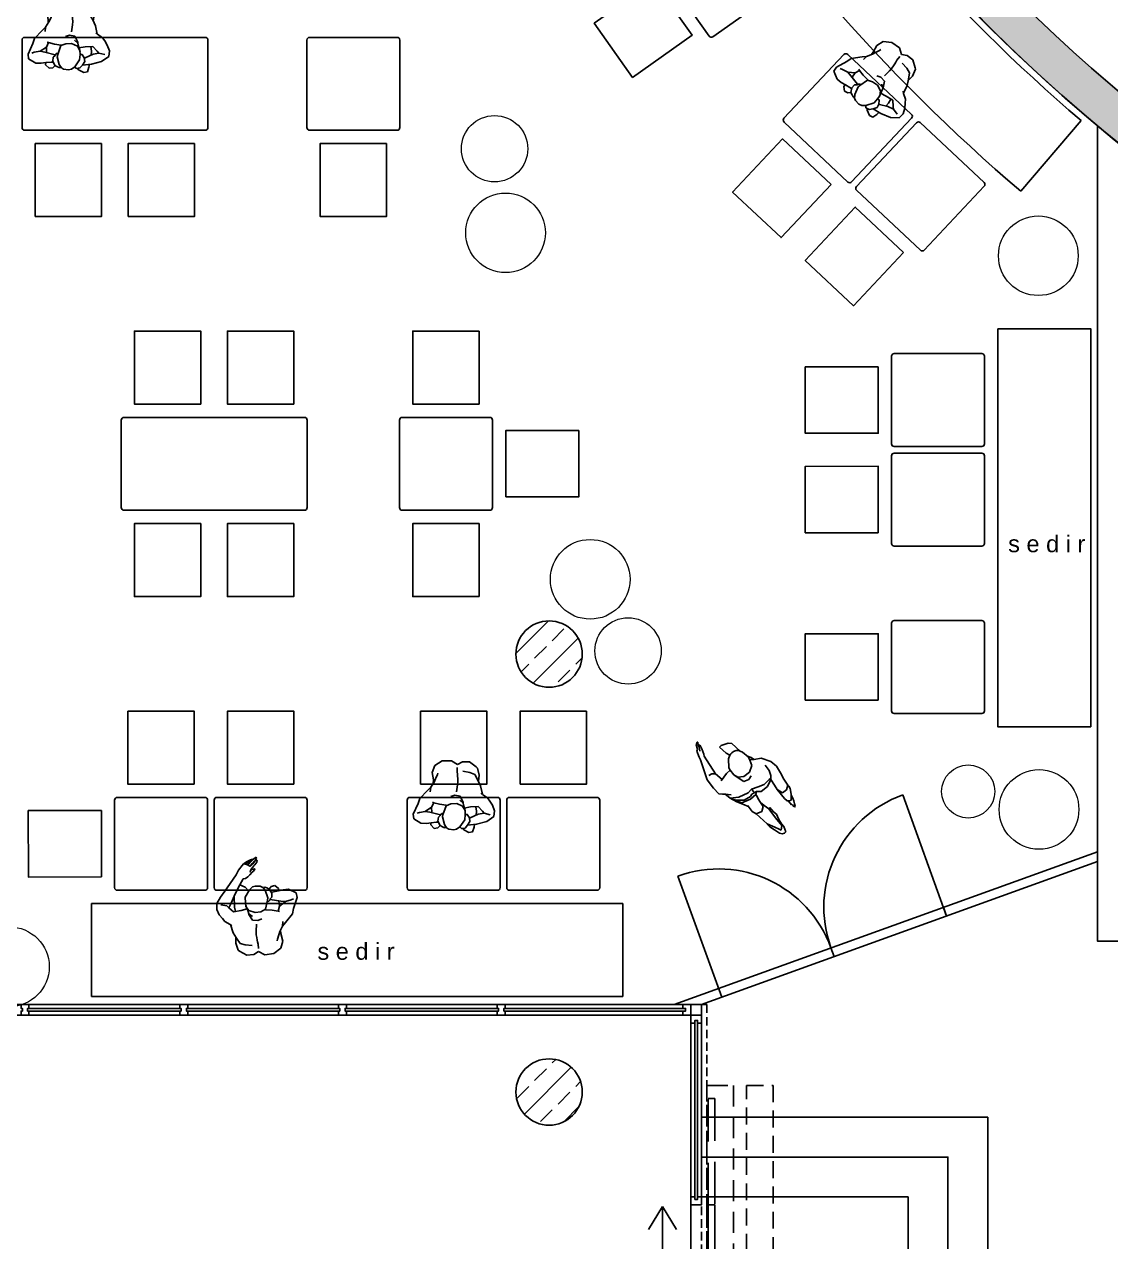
# Model space of a CAD drawing. Header units: millimetres. Extents: x 45 to 25350, y 77 to 5059.
# Drawn here: x 22650 to 23468, y 2396 to 3314 of the extents above; entities that cross this region are included whole.
import ezdxf

# ---------------------------------------------------------------- set-up
doc = ezdxf.new("R2010")
doc.units = ezdxf.units.MM
doc.header["$LTSCALE"] = 5
doc.linetypes.add('DASHED', pattern=[19.05, 12.7, -6.35])
doc.linetypes.add('DASHED2', pattern=[9.525, 6.35, -3.175])
doc.layers.add('_BK_PEYZAJ_AVM', color=7, linetype='Continuous', lineweight=5, true_color=0x1d5e12)
for name, color, linetype in [('a_door_d', 1, 'DASHED2'), ('a_glazing', 150, 'Continuous'), ('a_hatch_p8', 8, 'Continuous'), ('a_p1', 1, 'Continuous'), ('a_p1_d', 1, 'DASHED2'), ('a_p2', 2, 'Continuous'), ('a_p3_d', 3, 'DASHED2'), ('a_p4', 4, 'Continuous'), ('a_p5', 5, 'Continuous'), ('a_p8', 8, 'Continuous'), ('m_equipment', 1, 'DASHED2'), ('str_SNL_hatch', 1, 'Continuous'), ('str_SNL_wall_sheer', 5, 'Continuous'), ('TEFRIS', 12, 'Continuous')]:
    doc.layers.add(name, color=color, linetype=linetype)
doc.layers.add('yazı', color=30, linetype='Continuous', lineweight=9)
doc.styles.add('25', font='arial.ttf', dxfattribs={"height": 25})

# ---------------------------------------------------------------- blocks, each defined once
blk = doc.blocks.new('A$C02EF1839')
for points in [[(6, 3), (6, 0), (0, 0), (0, 3), (1, 3), (1, 5), (0, 5), (0, 8), (6, 8), (6, 5)], [(6, 5), (5, 5), (5, 3), (6, 3)]]:
    blk.add_lwpolyline(points)
blk = doc.blocks.new('A$C2B115F83')
blk.add_lwpolyline([(0, 8), (0, 0), (6, 0), (6, 3), (4, 3), (4, 5), (6, 5), (6, 8)], close=True)
blk = doc.blocks.new('A$C1C56115A')
at = {"layer": 'a_door_d', "ltscale": 0.5}
blk.add_lwpolyline([(-7.5, 170), (12.5, 170), (12.5, -170), (-7.5, -170)], close=True, dxfattribs=at)
at = {"layer": 'a_door_d'}
for points in [[(-6.5, 80), (-6.5, 160), (-1.5, 160), (-1.5, 80)], [(-6.5, -80), (-6.5, -160), (-1.5, -160), (-1.5, -80)]]:
    blk.add_lwpolyline(points, close=True, dxfattribs=at)
at = {"layer": 'a_glazing'}
for points in [[(-40.78, 78.83), (-51.35, 61.47)], [(-40.78, 5.4), (-40.78, 78.83)], [(-40.78, 78.83), (-30.21, 61.47)], [(-40.78, -5.4), (-40.78, -78.83)], [(-40.78, -78.83), (-51.35, -61.47)], [(-40.78, -78.83), (-30.21, -61.47)]]:
    blk.add_lwpolyline(points, dxfattribs=at)
at = {"layer": 'a_p2'}
for points in [[(-6.5, 0), (-6.5, 80), (-1.5, 80), (-1.5, 0)], [(-6.5, 0), (-6.5, -80), (-1.5, -80), (-1.5, 0)]]:
    blk.add_lwpolyline(points, close=True, dxfattribs=at)
blk = doc.blocks.new('A$C47794B28')
at = {"layer": 'str_SNL_hatch'}
h = blk.add_hatch(dxfattribs=at)
h.set_pattern_fill('ANSI33', color=256, scale=100, style=0)
h.set_pattern_definition([(45, (-1153.641, -4045.18), (-17.67767, 17.67767), []), (45, (-1135.964, -4045.18), (-17.67767, 17.67767), [12.5, -6.25])])
edge = h.paths.add_edge_path()
edge.add_arc((0, 0), 25, 0, 360)
at = {"layer": 'str_SNL_wall_sheer'}
blk.add_circle((0, 0), 25, dxfattribs=at)
blk = doc.blocks.new('ADSAFDF')
for p, q in [((21250.72, -21271.44), (21244.84, -21273.65)), ((21247.31, -21273.41), (21256.11, -21270.2)), ((21251.87, -21271.84), (21249.58, -21273.94)), ((21256.11, -21270.2), (21250.72, -21271.44)), ((21256.11, -21270.2), (21251.87, -21271.84)), ((21256.11, -21270.2), (21251.9, -21275.08)), ((21261.17, -21269.76), (21256.11, -21270.2)), ((21256.11, -21270.2), (21256.11, -21270.2)), ((21257.32, -21272.41), (21261.02, -21269.79)), ((21261.02, -21269.79), (21262.34, -21268.38)), ((21262.34, -21268.38), (21264.66, -21266.77)), ((21264.66, -21266.77), (21270.38, -21267.22)), ((21270.38, -21267.22), (21278.27, -21268.63)), ((21278.27, -21268.63), (21292.07, -21276.4)), ((21279.43, -21271.97), (21278.76, -21274.43)), ((21208.12, -21279.52), (21208.21, -21278.1)), ((21211.87, -21281.41), (21208.12, -21279.52)), ((21208.21, -21278.1), (21209.1, -21276.46)), ((21209.1, -21276.46), (21210.96, -21275.72)), ((21210.96, -21275.72), (21215.46, -21274.95)), ((21213.19, -21277.78), (21211.6, -21278.1)), ((21211.6, -21278.1), (21213.58, -21281.03)), ((21214.4, -21281.81), (21211.87, -21281.41)), ((21216.44, -21276.64), (21213.19, -21277.78)), ((21213.58, -21281.03), (21220.83, -21282.23)), ((21218.22, -21282.74), (21214.4, -21281.81)), ((21215.46, -21274.95), (21219.5, -21274.25)), ((21222.66, -21274.59), (21216.44, -21276.64)), ((21219.5, -21274.25), (21222.21, -21274.4)), ((21220.83, -21282.23), (21229.2, -21283.88)), ((21233.74, -21274.44), (21222.66, -21274.59)), ((21231.71, -21278.77), (21233.74, -21274.44)), ((21233.5, -21282.16), (21231.71, -21278.77)), ((21236.95, -21283.08), (21233.5, -21282.16)), ((21233.74, -21274.44), (21237.08, -21273.82)), ((21233.74, -21274.44), (21233.74, -21274.44)), ((21237.08, -21273.82), (21242.15, -21274.74)), ((21242.55, -21274.44), (21241.72, -21275.08)), ((21244.84, -21273.65), (21242.55, -21274.44)), ((21243.7, -21285.09), (21244.26, -21279.78)), ((21244.26, -21279.78), (21247.31, -21273.41)), ((21247.36, -21276), (21245.7, -21281.37)), ((21245.7, -21281.37), (21246.08, -21283.28)), ((21249.58, -21273.94), (21247.36, -21276)), ((21251.9, -21275.08), (21248.72, -21282.18)), ((21248.72, -21282.18), (21248.87, -21285.9)), ((21270.07, -21275.17), (21270.71, -21281.97)), ((21276.56, -21276.22), (21270.08, -21276.47)), ((21270.71, -21281.97), (21270.4, -21285.65)), ((21278.76, -21274.43), (21276.56, -21276.22)), ((21291.99, -21280.36), (21276.56, -21276.22)), ((21293.14, -21281.16), (21291.99, -21280.36)), ((21292.07, -21276.4), (21294.15, -21277.14)), ((21294.94, -21282.28), (21293.14, -21281.16)), ((21294.15, -21277.14), (21298.59, -21279.39)), ((21296.85, -21283.22), (21294.94, -21282.28)), ((21296.96, -21280.9), (21299.5, -21282.98)), ((21298.59, -21279.39), (21299.34, -21280.85)), ((21299.34, -21280.85), (21302.01, -21282.61)), ((21222.1, -21284.65), (21218.22, -21282.74)), ((21225.05, -21284.42), (21222.1, -21284.65)), ((21227.42, -21284.84), (21225.05, -21284.42)), ((21229.35, -21285.13), (21227.42, -21284.84)), ((21229.2, -21283.88), (21233.41, -21283.22)), ((21229.46, -21283.94), (21229.35, -21285.13)), ((21233.41, -21283.22), (21236.95, -21283.08)), ((21240.16, -21283.84), (21236.95, -21283.08)), ((21241.95, -21284.56), (21240.16, -21283.84)), ((21242.29, -21289.55), (21241.25, -21295.64)), ((21241.95, -21284.56), (21243.7, -21285.09)), ((21244.9, -21287.18), (21242.29, -21289.55)), ((21243.7, -21285.09), (21244.9, -21287.18)), ((21246.26, -21290.71), (21244.1, -21295.01)), ((21246.08, -21283.28), (21244.9, -21287.18)), ((21248.87, -21285.9), (21246.16, -21285.76)), ((21248.87, -21285.9), (21246.26, -21290.71)), ((21256.91, -21286.27), (21255.34, -21289.95)), ((21255.34, -21289.95), (21255.73, -21293.12)), ((21261.09, -21285.56), (21256.91, -21286.27)), ((21258.55, -21294.26), (21259.55, -21288.99)), ((21259.55, -21288.99), (21262.45, -21285.61)), ((21265.93, -21284.81), (21261.09, -21285.56)), ((21262.45, -21285.61), (21265.93, -21284.81)), ((21265.93, -21284.81), (21270.4, -21285.65)), ((21270.4, -21285.65), (21272.22, -21286.27)), ((21270.4, -21285.65), (21272.22, -21286.27)), ((21272.22, -21286.27), (21276.95, -21291.08)), ((21276.95, -21291.08), (21278.18, -21294)), ((21298.45, -21283.71), (21296.85, -21283.22)), ((21299.97, -21284.33), (21298.45, -21283.71)), ((21300.95, -21283.37), (21298.95, -21282.68)), ((21299.5, -21282.98), (21300.89, -21283.78)), ((21300.89, -21283.78), (21299.97, -21284.33)), ((21302.61, -21284.81), (21300.95, -21283.37)), ((21302.01, -21282.61), (21302.97, -21284.45)), ((21302.97, -21284.45), (21302.61, -21284.81)), ((21215.72, -21297.85), (21216.39, -21297.67)), ((21215.75, -21298.62), (21215.72, -21297.85)), ((21217.38, -21299.56), (21215.75, -21298.62)), ((21216.39, -21297.67), (21218.32, -21298.05)), ((21219.31, -21300.9), (21217.38, -21299.56)), ((21218.32, -21298.05), (21218.67, -21297.58)), ((21218.67, -21297.58), (21222.07, -21298.04)), ((21221.87, -21298.76), (21221.17, -21299.97)), ((21221.17, -21299.97), (21224.32, -21303.28)), ((21223, -21297.63), (21221.87, -21298.76)), ((21222.07, -21298.04), (21223, -21297.63)), ((21225.83, -21297.52), (21223, -21297.63)), ((21234.38, -21298.82), (21225.83, -21297.52)), ((21228.88, -21303.36), (21229.7, -21299.63)), ((21229.7, -21299.63), (21234.38, -21298.82)), ((21234.38, -21298.82), (21238.13, -21299.78)), ((21238.13, -21299.78), (21242.97, -21301.15)), ((21241.25, -21295.64), (21242.97, -21301.15)), ((21243.88, -21300.23), (21243.72, -21301.49)), ((21244.1, -21295.01), (21243.88, -21300.23)), ((21260.69, -21299.16), (21258.55, -21294.26)), ((21264.5, -21301.33), (21260.69, -21299.16)), ((21275.37, -21301.08), (21276.91, -21299.74)), ((21276.91, -21299.74), (21278.04, -21297.86)), ((21278.04, -21297.86), (21278.31, -21296.23)), ((21281.34, -21293.15), (21278.18, -21294)), ((21278.18, -21294), (21278.24, -21295.02)), ((21278.31, -21296.23), (21278.24, -21295.02)), ((21287.82, -21293.14), (21281.34, -21293.15)), ((21282.85, -21301.42), (21285.2, -21299.84)), ((21285.2, -21299.84), (21287.83, -21294.99)), ((21287.83, -21294.99), (21287.82, -21293.14)), ((21220.41, -21301.51), (21219.31, -21300.9)), ((21223.27, -21302.77), (21220.41, -21301.51)), ((21224.32, -21303.28), (21227.59, -21305.81)), ((21227.59, -21305.81), (21229.65, -21306.6)), ((21230.68, -21306.54), (21228.88, -21303.36)), ((21229.65, -21306.6), (21230.68, -21306.54)), ((21235.92, -21307.95), (21230.68, -21306.54)), ((21240.99, -21309.68), (21235.92, -21307.95)), ((21246.55, -21311.44), (21240.99, -21309.68)), ((21242.97, -21301.15), (21245.13, -21303.35)), ((21245.13, -21303.35), (21248.45, -21305.16)), ((21248.45, -21305.16), (21253.36, -21306.14)), ((21259.24, -21308.03), (21252.06, -21311.3)), ((21262.43, -21303.81), (21259.24, -21308.03)), ((21264.97, -21301.5), (21262.43, -21303.81)), ((21265.04, -21303.37), (21262.43, -21303.81)), ((21266.98, -21302.22), (21264.5, -21301.33)), ((21267.82, -21302.2), (21265.04, -21303.37)), ((21272.66, -21302.09), (21266.98, -21302.22)), ((21274.45, -21301.41), (21272.66, -21302.09)), ((21274.45, -21301.41), (21282.85, -21301.42)), ((21274.47, -21301.42), (21275.37, -21301.08)), ((21252.06, -21311.3), (21246.55, -21311.44))]:
    blk.add_line(p, q)
blk = doc.blocks.new('insanplanoturan2')
for p, q in [((-4.35, 28), (-8.09, 30.21)), ((-3.59, 26.87), (-4.35, 28)), ((3.27, 27.84), (1.11, 27.39)), ((7, 27.12), (3.27, 27.84)), ((-27.28, 18.74), (-27.93, 14.41)), ((-27.28, 18.74), (-27.28, 18.74)), ((-5.35, 20.45), (-5.85, 16.43)), ((-1.54, 25.72), (-5.35, 20.45)), ((1.11, 27.39), (-1.54, 25.72)), ((8.63, 26), (7, 27.12)), ((10.14, 23.59), (8.63, 26)), ((10.17, 25.88), (9.26, 25.73)), ((9.26, 25.73), (9.56, 24.52)), ((11.39, 17.65), (10.14, 23.59)), ((11.6, 25.19), (10.17, 25.88)), ((13.37, 24.07), (11.6, 25.19)), ((13.24, 24.16), (15.05, 25.76)), ((14.98, 20.87), (13.37, 24.07)), ((14.48, 17.79), (14.98, 20.87)), ((16.27, 21.48), (14.74, 21.5)), ((14.98, 20.87), (14.98, 20.87)), ((15.05, 25.76), (17.91, 26.13)), ((20.07, 21.81), (16.27, 21.48)), ((17.91, 26.13), (20.4, 23.48)), ((23.66, 22.17), (20.07, 21.81)), ((20.4, 23.48), (20.2, 21.81)), ((27.76, 21.89), (23.66, 22.17)), ((33.11, 18.44), (27.76, 21.89)), ((33.27, 14.87), (33.11, 18.44)), ((-27.93, 14.41), (-26.55, 10.2)), ((-26.55, 10.2), (-24.71, 6.99)), ((-19.98, 15.91), (-24.48, 17.29)), ((-18.79, 14.34), (-19.98, 15.91)), ((-15.71, 10.73), (-18.79, 14.34)), ((-15.71, 10.73), (-9.91, 10.95)), ((-14.03, 17.26), (-14.37, 14.2)), ((-14.37, 14.2), (-14.05, 10.87)), ((-9.91, 10.95), (-5.08, 11.6)), ((-5.85, 16.43), (-5.83, 13.53)), ((-5.85, 14.49), (-5.54, 12.71)), ((-5.83, 13.53), (-4.08, 10.14)), ((-5.54, 12.71), (-4.92, 10.26)), ((-4.92, 10.26), (-4.51, 7.82)), ((-4.08, 10.14), (0.35, 8.04)), ((4.73, 8.08), (8.41, 9.37)), ((8.41, 9.37), (10.99, 16.09)), ((11.39, 14.95), (10.64, 15.16)), ((10.99, 16.09), (11.39, 17.65)), ((11.39, 14.95), (12.59, 15.84)), ((12.59, 15.84), (12.97, 16.66)), ((12.94, 16.13), (20.72, 13.88)), ((12.97, 16.66), (14.48, 17.79)), ((17.61, 6.77), (19.29, 10.2)), ((19.31, 14.28), (19.29, 10.2)), ((19.29, 10.2), (24.16, 13.11)), ((20.72, 13.88), (24.16, 13.11)), ((24.16, 13.11), (28.65, 13.7)), ((28.65, 13.7), (30.45, 14.23)), ((29.4, 7.03), (33.27, 14.87)), ((-24.71, 6.99), (-23.11, 4.46)), ((-23.11, 4.46), (-19.37, 1.75)), ((-19.37, 1.75), (-18.3, 0.57)), ((-19.26, 1.62), (-18.03, -4.75)), ((-4.51, 7.82), (-2.1, 5.49)), ((-4.51, 7.82), (-4.46, 7.27)), ((-4.46, 7.27), (-2.36, 2.53)), ((-2.36, 2.53), (1.56, 1.75)), ((0.35, 8.04), (4.73, 8.08)), ((1.56, 1.75), (4.62, 2.65)), ((8.28, 9.05), (13.28, 8.1)), ((13.28, 8.1), (17.61, 6.77)), ((17.61, 6.77), (18.58, 6.35)), ((22.01, -2.61), (28.03, 3.22)), ((28.03, 3.22), (29.4, 7.03)), ((-18.03, -4.75), (-16.17, -9.13)), ((-16.62, -8.22), (-17.35, -12.82)), ((-16.17, -9.13), (-14.03, -13.42)), ((-0.81, -6.09), (-1.17, -8.58)), ((-1.17, -8.58), (-1.05, -10.85)), ((0.13, -0.8), (-0.81, -6.09)), ((16.82, -8.79), (15.63, -11.06)), ((19.46, -4.88), (16.82, -8.79)), ((17.24, -10.34), (17.46, -7.85)), ((20, -1.56), (19.46, -4.88)), ((19.46, -4.88), (22.01, -2.61)), ((-17.35, -12.82), (-16.11, -18.21)), ((-16.11, -18.21), (-15.32, -19.11)), ((-14.03, -13.42), (-10.4, -15.06)), ((-10.4, -15.06), (-5.21, -16.27)), ((-1.05, -10.85), (-1.05, -12.66)), ((-1.05, -12.66), (-1.01, -14.11)), ((-1.01, -14.11), (-0.73, -15.8)), ((-0.73, -15.8), (-0.99, -19.23)), ((14.16, -14.24), (13.76, -15.31)), ((15.63, -11.06), (14.16, -14.24)), ((15.74, -21.26), (17.93, -16.07)), ((17.93, -16.07), (17.24, -10.34)), ((-15.32, -19.11), (-10.35, -22.99)), ((-10.35, -22.99), (-5, -23.15)), ((-5, -23.15), (-1.15, -21.36)), ((-1.15, -21.36), (3.07, -24.4)), ((3.07, -24.4), (10.13, -24.5)), ((10.13, -24.5), (15.74, -21.26))]:
    blk.add_line(p, q)
for points in [[(-8.09, 30.21), (-10.88, 29.66), (-12.15, 26.27), (-12.64, 24.24)], [(-27.28, 18.74), (-21.76, 22.31), (-14.13, 24.15), (-7.35, 24.57)], [(-19.98, 15.91), (-15.55, 16.66), (-9.47, 19.07), (-8.9, 19.21)], [(-1.54, 25.72), (-2.54, 26.97), (-5.37, 26.69), (-7.35, 24.57), (-9.19, 21.89), (-8.9, 19.21), (-7.35, 16.52), (-5.85, 16.43)]]:
    blk.add_lwpolyline(points)
blk = doc.blocks.new('xccxc')
at = {"rotation": 180}
blk.add_blockref('insanplanoturan2', (220488.91, -31825.14), dxfattribs=at)
blk = doc.blocks.new('dada')
for p, q in [((219967.82, -31810.1), (219965.63, -31815.29)), ((219973.43, -31806.86), (219967.82, -31810.1)), ((219980.49, -31806.97), (219973.43, -31806.86)), ((219984.71, -31810.01), (219980.49, -31806.97)), ((219984.28, -31815.56), (219984.55, -31812.14)), ((219988.56, -31808.22), (219984.71, -31810.01)), ((219993.91, -31808.37), (219988.56, -31808.22)), ((219998.88, -31812.26), (219993.91, -31808.37)), ((219999.67, -31813.16), (219998.88, -31812.26)), ((220000.91, -31818.54), (219999.67, -31813.16)), ((219964.1, -31826.49), (219966.74, -31822.57)), ((219965.63, -31815.29), (219966.32, -31821.02)), ((219966.32, -31821.02), (219966.1, -31823.52)), ((219966.74, -31822.57), (219967.93, -31820.3)), ((219967.93, -31820.3), (219969.4, -31817.13)), ((219969.4, -31817.13), (219969.8, -31816.05)), ((219984.57, -31817.26), (219984.28, -31815.56)), ((219984.36, -31825.28), (219984.72, -31822.78)), ((219984.6, -31818.7), (219984.57, -31817.26)), ((219984.6, -31820.52), (219984.6, -31818.7)), ((219984.72, -31822.78), (219984.6, -31820.52)), ((219993.96, -31816.3), (219988.77, -31815.1)), ((219997.59, -31817.95), (219993.96, -31816.3)), ((219999.73, -31822.23), (219997.59, -31817.95)), ((220001.59, -31826.62), (219999.73, -31822.23)), ((220000.18, -31823.15), (220000.91, -31818.54)), ((219961.55, -31828.75), (219955.53, -31834.58)), ((219964.1, -31826.49), (219961.55, -31828.75)), ((219963.56, -31829.8), (219964.1, -31826.49)), ((219983.43, -31830.57), (219984.36, -31825.28)), ((220002.81, -31832.98), (220001.59, -31826.62)), ((220002.93, -31833.11), (220001.86, -31831.93)), ((219954.16, -31838.39), (219950.29, -31846.24)), ((219955.53, -31834.58), (219954.16, -31838.39)), ((219965.95, -31838.14), (219964.26, -31841.56)), ((219965.95, -31838.14), (219964.98, -31837.71)), ((219970.28, -31839.47), (219965.95, -31838.14)), ((219975.28, -31840.42), (219970.28, -31839.47)), ((219975.15, -31840.74), (219972.56, -31847.46)), ((219978.82, -31839.44), (219975.15, -31840.74)), ((219983.21, -31839.4), (219978.82, -31839.44)), ((219981.99, -31833.12), (219978.94, -31834.02)), ((219985.92, -31833.89), (219981.99, -31833.12)), ((219987.64, -31841.51), (219983.21, -31839.4)), ((219988.07, -31839.19), (219985.66, -31836.85)), ((219988.02, -31838.63), (219985.92, -31833.89)), ((219988.07, -31839.19), (219988.02, -31838.63)), ((219988.47, -31841.63), (219988.07, -31839.19)), ((220006.66, -31835.82), (220002.93, -31833.11)), ((220008.27, -31838.35), (220006.66, -31835.82)), ((220010.11, -31841.56), (220008.27, -31838.35)), ((219950.29, -31846.24), (219950.45, -31849.81)), ((219950.45, -31849.81), (219955.8, -31853.26)), ((219954.91, -31845.07), (219953.11, -31845.59)), ((219959.4, -31844.48), (219954.91, -31845.07)), ((219964.26, -31841.56), (219959.4, -31844.48)), ((219962.84, -31845.25), (219959.4, -31844.48)), ((219970.62, -31847.5), (219962.84, -31845.25)), ((219964.25, -31845.64), (219964.26, -31841.56)), ((219969.08, -31849.16), (219968.58, -31852.23)), ((219970.59, -31848.03), (219969.08, -31849.16)), ((219970.97, -31847.21), (219970.59, -31848.03)), ((219972.17, -31846.32), (219970.97, -31847.21)), ((219972.17, -31846.32), (219972.92, -31846.53)), ((219972.56, -31847.46), (219972.17, -31849.01)), ((219972.17, -31849.01), (219973.41, -31854.95)), ((219989.39, -31844.89), (219987.64, -31841.51)), ((219989.1, -31844.08), (219988.47, -31841.63)), ((219993.46, -31842.32), (219988.64, -31842.96)), ((219988.91, -31851.81), (219989.4, -31847.79)), ((219989.4, -31845.86), (219989.1, -31844.08)), ((219989.4, -31847.79), (219989.39, -31844.89)), ((219999.27, -31842.1), (219993.46, -31842.32)), ((219997.01, -31853.72), (219997.93, -31845.57)), ((219997.01, -31853.72), (219999.97, -31848.98)), ((219997.93, -31845.57), (219997.61, -31842.23)), ((219999.27, -31842.1), (220002.34, -31845.71)), ((219999.97, -31848.98), (220002.34, -31845.71)), ((220002.34, -31845.71), (220003.54, -31847.27)), ((220003.54, -31847.27), (220008.04, -31848.65)), ((220007.38, -31854.47), (220010.84, -31850.1)), ((220011.49, -31845.77), (220010.11, -31841.56)), ((220010.84, -31850.1), (220011.49, -31845.77)), ((220010.84, -31850.1), (220010.84, -31850.1)), ((219955.8, -31853.26), (219959.9, -31853.53)), ((219959.9, -31853.53), (219963.48, -31853.17)), ((219963.15, -31854.85), (219963.36, -31853.18)), ((219965.64, -31857.49), (219963.15, -31854.85)), ((219963.48, -31853.17), (219967.29, -31852.84)), ((219968.51, -31857.12), (219965.64, -31857.49)), ((219967.29, -31852.84), (219968.82, -31852.87)), ((219970.32, -31855.52), (219968.51, -31857.12)), ((219968.58, -31852.23), (219970.19, -31855.43)), ((219968.58, -31852.23), (219968.58, -31852.23)), ((219970.19, -31855.43), (219971.96, -31856.56)), ((219971.96, -31856.56), (219973.39, -31857.25)), ((219973.39, -31857.25), (219974.3, -31857.1)), ((219973.41, -31854.95), (219974.93, -31857.36)), ((219974.3, -31857.1), (219974, -31855.88)), ((219974.93, -31857.36), (219976.56, -31858.48)), ((219976.56, -31858.48), (219980.28, -31859.2)), ((219980.28, -31859.2), (219982.44, -31858.76)), ((219982.44, -31858.76), (219985.09, -31857.09)), ((219985.09, -31857.09), (219988.91, -31851.81)), ((219985.8, -31856.21), (219987.9, -31859.37)), ((219987.9, -31859.37), (219991.64, -31861.58)), ((219993.17, -31859.66), (219997.01, -31853.72)), ((219998.72, -31863.72), (220003.67, -31858.47)), ((220003.67, -31858.47), (220007.38, -31854.47)), ((219983.16, -31868.07), (219981.05, -31869.82)), ((219984.86, -31866.77), (219983.16, -31868.07)), ((219986.8, -31865.87), (219984.86, -31866.77)), ((219988.57, -31865.91), (219986.8, -31865.87)), ((219988.57, -31865.91), (219991.64, -31861.58)), ((219991.64, -31861.58), (219993.17, -31859.66)), ((219993.34, -31869.51), (219998.72, -31863.72)), ((219976.27, -31878.1), (219976.66, -31876.87)), ((219976.66, -31876.87), (219977.52, -31876.06)), ((219977.86, -31877.77), (219976.79, -31878.46)), ((219977.52, -31876.06), (219978.45, -31875.03)), ((219978.67, -31877.01), (219977.86, -31877.77)), ((219978.12, -31877.92), (219979.05, -31877.16)), ((219978.45, -31875.03), (219979.15, -31874.38)), ((219980.13, -31875.83), (219978.67, -31877.01)), ((219980.08, -31870.45), (219978.82, -31871.79)), ((219978.82, -31871.79), (219978.86, -31872.05)), ((219978.86, -31872.05), (219979.15, -31872.17)), ((219979.05, -31877.16), (219980.26, -31876.22)), ((219979.15, -31872.17), (219981.22, -31871.84)), ((219979.15, -31874.38), (219980.27, -31873.42)), ((219981.04, -31877.69), (219979.16, -31879.29)), ((219981.05, -31869.82), (219980.08, -31870.45)), ((219982.07, -31874.36), (219980.13, -31875.83)), ((219980.26, -31876.22), (219981.28, -31875.32)), ((219980.27, -31873.42), (219981.5, -31872.16)), ((219982.21, -31876.84), (219981.04, -31877.69)), ((219981.22, -31871.84), (219982.18, -31871.28)), ((219983.47, -31877.43), (219981.25, -31878.56)), ((219981.28, -31875.32), (219982.23, -31874.56)), ((219981.5, -31872.16), (219982.18, -31871.28)), ((219982.23, -31874.56), (219982.07, -31874.36)), ((219982.18, -31871.28), (219982.73, -31870.18)), ((219982.21, -31876.84), (219983.86, -31875.88)), ((219982.23, -31874.56), (219983.86, -31875.88)), ((219985.17, -31876.82), (219983.47, -31877.43)), ((219983.86, -31875.88), (219986.68, -31877.05)), ((219986.68, -31877.05), (219984.29, -31878.28)), ((219985.98, -31876.82), (219985.17, -31876.82)), ((219987.88, -31875.86), (219986.68, -31877.05)), ((219991.22, -31872.75), (219987.88, -31875.86)), ((219993.34, -31869.51), (219991.22, -31872.75)), ((219976.41, -31878.38), (219976.27, -31878.1)), ((219976.79, -31878.46), (219976.41, -31878.38)), ((219976.48, -31879.78), (219978.12, -31877.92)), ((219976.62, -31880.37), (219976.48, -31879.78)), ((219976.88, -31880.62), (219976.62, -31880.37)), ((219979.16, -31879.29), (219976.88, -31880.62)), ((219981.25, -31878.56), (219979.16, -31879.29)), ((219979.44, -31879.52), (219979.16, -31879.29)), ((219981.03, -31879.23), (219979.44, -31879.52)), ((219984.29, -31878.28), (219981.03, -31879.23))]:
    blk.add_line(p, q)
blk = doc.blocks.new('sadffads')
at = {"layer": 'TEFRIS'}
for p, q in [((-1564.45, -15107.18), (-1630.45, -15107.18)), ((-1494.45, -15107.18), (-1572.26, -15107.18)), ((-1632.45, -15109.18), (-1632.45, -15175.18)), ((-1492.45, -15175.18), (-1492.45, -15109.18)), ((-1630.45, -15177.18), (-1494.45, -15177.18)), ((-1630.45, -15177.18), (-1564.45, -15177.18))]:
    blk.add_line(p, q, dxfattribs=at)
for centre, start, end in [((-1630.45, -15109.18), 90, 180), ((-1494.45, -15109.18), 360, 90), ((-1630.45, -15175.18), 180, 270), ((-1494.45, -15175.18), 270, 360)]:
    blk.add_arc(centre, 2, start, end, dxfattribs=at)

msp = doc.modelspace()

# ---------------------------------------------------------------- hatches: boundary and pattern name
at = {"ltscale": 0.5}
h = msp.add_hatch(dxfattribs=at)
h.set_pattern_fill('ANSI31', color=251, scale=30)
h.set_pattern_definition([(45, (24280.266, 18410.9967), (-2.6516504, 2.6516504), [])])
h.paths.add_polyline_path([(21763.42, 4094.47), (22023.38, 4098.96), (22023.02, 4119.96), (21730.1, 4114.9), (21721.79, 4595.08, -0.130845), (22999.27, 4233.91, -0.490921), (22999.35, 4233.95, -0.006684), (23000.2, 4268.19, 0.132238), (21691.26, 4625.37), (21711.96, 3429.14), (22159.11, 3170.98), (22174.11, 3196.96), (22030.23, 3280.02), (22097.77, 3397), (22270.98, 3297), (22270.99, 3297.02), (22281.98, 3316.05), (22090.58, 3426.55), (22020.06, 3425.33), (21775.09, 3421.1, -0.000011), (21771.02, 3655.54), (22030.98, 3660.03), (22030.62, 3681.03), (21770.66, 3676.54, -0.000019)])
at = {"layer": 'str_SNL_hatch'}
h = msp.add_hatch(dxfattribs=at)
h.set_pattern_fill('ANSI33', color=256, scale=100, style=0)
h.set_pattern_definition([(45, (22965.266, 2904.207), (-17.67767, 17.67767), []), (45, (22982.944, 2904.207), (-17.67767, 17.67767), [12.5, -6.25])])
h.paths.add_polyline_path([(23167.44, 3647.7), (23140.75, 3634, 0.17347), (23770.45, 3044.03), (23809.78, 3044.03), (23809.78, 3027.74, 0.191166), (24754.78, 3029.33), (24754.78, 3044.03), (24790.08, 3044.03, 0.101548), (25211.71, 3339.79), (25189.9, 3360.38, -0.517589)])

# ---------------------------------------------------------------- linework, layer by layer
at = {"ltscale": 0.5}
msp.add_lwpolyline([(23477.66, 3220.86), (23477.66, 2622.71), (23457.66, 2622.71), (23457.66, 3237.27)], dxfattribs=at)
at = {"layer": '_BK_PEYZAJ_AVM', "ltscale": 0.5}
for centre, radius in [((23003.67, 3219.88), 25), ((23011.97, 3156.51), 30), ((23413.19, 3139.25), 30), ((23075.69, 2895.39), 30), ((23104.28, 2841.44), 25), ((23360.39, 2735.49), 20), ((23413.72, 2721.96), 30), ((22638.3, 2603.48), 30)]:
    msp.add_circle(centre, radius, dxfattribs=at)
at = {"layer": 'a_hatch_p8'}
msp.add_lwpolyline([(22531.08, 2567.03), (22524.15, 2563.03), (23151.54, 1476.36), (23151.54, 2567.03), (22531.08, 2567.03)], dxfattribs=at)
at = {"layer": 'a_p1'}
for p, q in [((22537.08, 2575.03), (23152.66, 2575.03)), ((22531.08, 2567.03), (23158.66, 2567.03)), ((23151.54, 2567.03), (23151.54, 1476.03))]:
    msp.add_line(p, q, dxfattribs=at)
for points in [[(23151.54, 2561.03), (23151.54, 2430.03)], [(23159.54, 2430.03), (23159.54, 2561.03)]]:
    msp.add_lwpolyline(points, dxfattribs=at)
at = {"layer": 'a_p1', "ltscale": 0.5}
for points in [[(23159.54, 2490.03), (23375.1, 2490.03), (23375.1, 1778.03)], [(23159.54, 2460.03), (23345.1, 2460.03), (23345.1, 1778.03)], [(23159.54, 2430.03), (23315.1, 2430.03), (23315.1, 1492.04)]]:
    msp.add_lwpolyline(points, dxfattribs=at)
at = {"layer": 'a_p1_d', "ltscale": 0.5}
msp.add_lwpolyline([(23159.54, 2529.88), (23159.54, 2445.03)], dxfattribs=at)
at = {"layer": 'a_p2'}
for p, q in [((22652.05, 2572.03), (22767.6, 2572.03)), ((22652.05, 2570.03), (22767.6, 2570.03)), ((22771.6, 2572.03), (22887.15, 2572.03)), ((22771.6, 2570.03), (22887.15, 2570.03)), ((22891.15, 2572.03), (23006.7, 2572.03)), ((22891.15, 2570.03), (23006.7, 2570.03)), ((23010.7, 2572.03), (23147.54, 2572.03)), ((23010.7, 2570.03), (23147.54, 2570.03))]:
    msp.add_line(p, q, dxfattribs=at)
msp.add_lwpolyline([(23159.54, 2567.03), (23151.54, 2567.03), (23151.54, 2575.03), (23159.54, 2575.03)], close=True, dxfattribs=at)
for points in [[(23154.54, 2430.03), (23154.54, 2563.03)], [(23156.54, 2563.03), (23156.54, 2430.03)]]:
    msp.add_lwpolyline(points, dxfattribs=at)
at = {"layer": 'a_p3_d', "ltscale": 0.2}
for points in [[(23159.54, 2575.03), (23159.54, 1484.03)], [(23163.54, 2575.03), (23159.54, 2575.03)], [(23163.54, 2575.03), (23163.54, 1484.03)]]:
    msp.add_lwpolyline(points, dxfattribs=at)
at = {"layer": 'a_p4'}
msp.add_arc((24280.27, 4219.25), 1281, 179.34253, 322.79005, dxfattribs=at)
at = {"layer": 'a_p5', "ltscale": 2}
for radius in [1251, 1281]:
    msp.add_arc((24280.27, 4219.21), radius, 207.18331, 316.64565, dxfattribs=at)
at = {"layer": 'a_p8'}
msp.add_arc((24280.27, 4219.21), 1070, 128.36797, 51.63203, dxfattribs=at)
at = {"layer": 'm_equipment', "linetype": 'DASHED', "ltscale": 0.2}
for p, q in [((23193.54, 1494.03), (23193.54, 2514.03)), ((23213.54, 2514.03), (23213.54, 1494.03))]:
    msp.add_line(p, q, dxfattribs=at)
msp.add_lwpolyline([(23193.54, 2514.03), (23213.54, 2514.03)], dxfattribs=at)
at = {"layer": 'TEFRIS'}
for p, q in [((23445.46, 3241.04), (23400.02, 3187.8)), ((23382.66, 2984.25), (23382.66, 3084.25)), ((23311.1, 2732.9), (23344.05, 2641.67)), ((23141.8, 2671.75), (23174.76, 2580.52)), ((23341.67, 2648.26), (23344.05, 2641.67)), ((23257.03, 2617.68), (23259.4, 2611.1))]:
    msp.add_line(p, q, dxfattribs=at)
for points in [[(23127.05, 3358.59), (23165.24, 3304.76, 0.414214), (23168.03, 3304.28), (23221.86, 3342.47, 0.414214), (23222.33, 3345.26), (23184.14, 3399.09, 0.414214), (23181.36, 3399.57), (23127.53, 3361.38, 0.414214)], [(22930.36, 3303.81), (22864.36, 3303.81, 0.414214), (22862.36, 3301.81), (22862.36, 3235.81, 0.414214), (22864.36, 3233.81), (22930.36, 3233.81, 0.414214), (22932.36, 3235.81), (22932.36, 3301.81, 0.414214)], [(23269.78, 3194.75), (23221.69, 3239.96, -0.414214), (23221.61, 3242.79), (23266.81, 3290.87, -0.414214), (23269.64, 3290.96), (23317.73, 3245.76, -0.414214), (23317.81, 3242.93), (23272.61, 3194.84, -0.414214)], [(23324.43, 3143.38), (23276.34, 3188.59, -0.414214), (23276.25, 3191.42), (23321.46, 3239.51, -0.414214), (23324.28, 3239.59), (23372.37, 3194.39, -0.414214), (23372.46, 3191.56), (23327.26, 3143.47, -0.414214)], [(23302.66, 3063.47), (23302.66, 2997.47, 0.414214), (23304.66, 2995.47), (23370.66, 2995.47, 0.414214), (23372.66, 2997.47), (23372.66, 3063.47, 0.414214), (23370.66, 3065.47), (23304.66, 3065.47, 0.414214)], [(23000.1, 3017.42), (22934.1, 3017.42, 0.414214), (22932.1, 3015.42), (22932.1, 2949.42, 0.414214), (22934.1, 2947.42), (23000.1, 2947.42, 0.414214), (23002.1, 2949.42), (23002.1, 3015.42, 0.414214)], [(23302.66, 2922.47), (23302.66, 2988.47, -0.414214), (23304.66, 2990.47), (23370.66, 2990.47, -0.414214), (23372.66, 2988.47), (23372.66, 2922.47, -0.414214), (23370.66, 2920.47), (23304.66, 2920.47, -0.414214)], [(23302.66, 2796.31), (23302.66, 2862.31, -0.414214), (23304.66, 2864.31), (23370.66, 2864.31, -0.414214), (23372.66, 2862.31), (23372.66, 2796.31, -0.414214), (23370.66, 2794.31), (23304.66, 2794.31, -0.414214)], [(22785.55, 2731.03), (22719.55, 2731.03, 0.414214), (22717.55, 2729.03), (22717.55, 2663.03, 0.414214), (22719.55, 2661.03), (22785.55, 2661.03, 0.414214), (22787.55, 2663.03), (22787.55, 2729.03, 0.414214)], [(22860.55, 2731.03), (22794.55, 2731.03, 0.414214), (22792.55, 2729.03), (22792.55, 2663.03, 0.414214), (22794.55, 2661.03), (22860.55, 2661.03, 0.414214), (22862.55, 2663.03), (22862.55, 2729.03, 0.414214)], [(22939.88, 2731.03), (23005.88, 2731.03, -0.414214), (23007.88, 2729.03), (23007.88, 2663.03, -0.414214), (23005.88, 2661.03), (22939.88, 2661.03, -0.414214), (22937.88, 2663.03), (22937.88, 2729.03, -0.414214)], [(23014.88, 2731.03), (23080.88, 2731.03, -0.414214), (23082.88, 2729.03), (23082.88, 2663.03, -0.414214), (23080.88, 2661.03), (23014.88, 2661.03, -0.414214), (23012.88, 2663.03), (23012.88, 2729.03, -0.414214)]]:
    msp.add_lwpolyline(points, format="xyb", close=True, dxfattribs=at)
for points in [[(23123.58, 3346.24), (23078.71, 3314.44), (23107.62, 3273.65), (23152.49, 3305.45)], [(22707.75, 3223.84), (22707.78, 3168.84), (22657.78, 3168.81), (22657.75, 3223.81)], [(22777.75, 3223.84), (22777.78, 3168.84), (22727.78, 3168.81), (22727.75, 3223.81)], [(22922.3, 3223.84), (22922.33, 3168.84), (22872.33, 3168.81), (22872.3, 3223.81)], [(23257.08, 3193.01), (23219.43, 3152.92), (23182.98, 3187.14), (23220.63, 3227.24)], [(23311.72, 3141.64), (23274.07, 3101.55), (23237.62, 3135.77), (23275.27, 3175.87)], [(22782.49, 3027.39), (22782.52, 3082.39), (22732.52, 3082.42), (22732.49, 3027.42)], [(22852.49, 3027.39), (22852.52, 3082.39), (22802.52, 3082.42), (22802.49, 3027.42)], [(22992.04, 3027.39), (22992.06, 3082.39), (22942.06, 3082.42), (22942.04, 3027.42)], [(23382.66, 3084.25), (23452.66, 3084.25), (23452.66, 2784.25), (23382.66, 2784.25)], [(23292.69, 3055.41), (23237.69, 3055.44), (23237.66, 3005.44), (23292.66, 3005.41)], [(23012.07, 2957.48), (23067.07, 2957.45), (23067.1, 3007.45), (23012.1, 3007.48)], [(23292.69, 2930.54), (23237.69, 2930.51), (23237.66, 2980.51), (23292.66, 2980.54)], [(22782.49, 2937.45), (22782.52, 2882.45), (22732.52, 2882.42), (22732.49, 2937.42)], [(22852.49, 2937.45), (22852.52, 2882.45), (22802.52, 2882.42), (22802.49, 2937.42)], [(22992.04, 2937.45), (22992.06, 2882.45), (22942.06, 2882.42), (22942.04, 2937.42)], [(23292.69, 2804.38), (23237.69, 2804.35), (23237.66, 2854.35), (23292.66, 2854.38)], [(22777.49, 2741), (22777.52, 2796), (22727.52, 2796.03), (22727.49, 2741.03)], [(22852.49, 2741), (22852.52, 2796), (22802.52, 2796.03), (22802.49, 2741.03)], [(22947.95, 2741), (22947.92, 2796), (22997.92, 2796.03), (22997.95, 2741.03)], [(23022.95, 2741), (23022.92, 2796), (23072.92, 2796.03), (23072.95, 2741.03)], [(22707.58, 2671.09), (22652.58, 2671.06), (22652.55, 2721.06), (22707.55, 2721.09)], [(22700.22, 2651.03), (23100.22, 2651.03), (23100.22, 2581.03), (22700.22, 2581.03)]]:
    msp.add_lwpolyline(points, close=True, dxfattribs=at)
for points in [[(23138.94, 2575.03), (23457.66, 2690.15)], [(23159.54, 2575.03), (23457.66, 2682.71)]]:
    msp.add_lwpolyline(points, dxfattribs=at)
for centre, radius, start, end in [((24280.27, 4219.25), 1286, 212.27356, 229.52221), ((24280.27, 4219.25), 1356, 212.27356, 229.52221), ((23341.67, 2648.26), 90, 109.86022, 199.86022), ((23172.38, 2587.11), 90, 19.86022, 109.86022)]:
    msp.add_arc(centre, radius, start, end, dxfattribs=at)

# ---------------------------------------------------------------- block references
for name, p in [('sadffads', (24280.27, 18411)), ('sadffads', (24355, 18124.6)), ('A$C1C56115A', (23171.04, 2344.03))]:
    msp.add_blockref(name, p)
at = {"layer": 'a_p2'}
for p in [(22647.05, 2567.03), (22766.6, 2567.03), (22886.15, 2567.03), (23005.7, 2567.03)]:
    msp.add_blockref('A$C02EF1839', p, dxfattribs=at)
at = {"layer": 'a_p2', "xscale": -1}
msp.add_blockref('A$C2B115F83', (23151.54, 2567.03), dxfattribs=at)
at = {"layer": 'a_p2', "xscale": -1, "rotation": 90.00000000166754}
msp.add_blockref('A$C2B115F83', (23159.54, 2567.03), dxfattribs=at)
at = {"layer": 'a_p2', "rotation": 90.00000000333506}
msp.add_blockref('A$C2B115F83', (23159.54, 2424.03), dxfattribs=at)
at = {"layer": 'a_p5', "ltscale": 2}
for p in [(23044.78, 2839.03), (23044.78, 2509.03)]:
    msp.add_blockref('A$C47794B28', p, dxfattribs=at)
at = {"layer": 'TEFRIS'}
for name, p, rotation in [('xccxc', (-198753.61, 27660.13), 1.937358936177038), ('xccxc', (-138088.22, 156841.89), 324.635139502381), ('ADSAFDF', (24570.37, -27308.01), 137.6668081808895), ('xccxc', (-198463.54, 27087.34), 1.937358936177038), ('dada', (245096.9, 1734.6), 188.001066127631)]:
    msp.add_blockref(name, p, dxfattribs=dict(at, rotation=rotation))

# ---------------------------------------------------------------- texts
at = {"layer": 'yazı', "char_height": 12.68, "attachment_point": 1, "style": '25'}
for insert in [(23390.49, 2928.48), (22870.3, 2621.36)]:
    msp.add_mtext_dynamic_manual_height_columns('s e d i r', width=313.7119, gutter_width=1, heights=[0], dxfattribs=dict(at, insert=insert))

doc.saveas('drawing.dxf')
